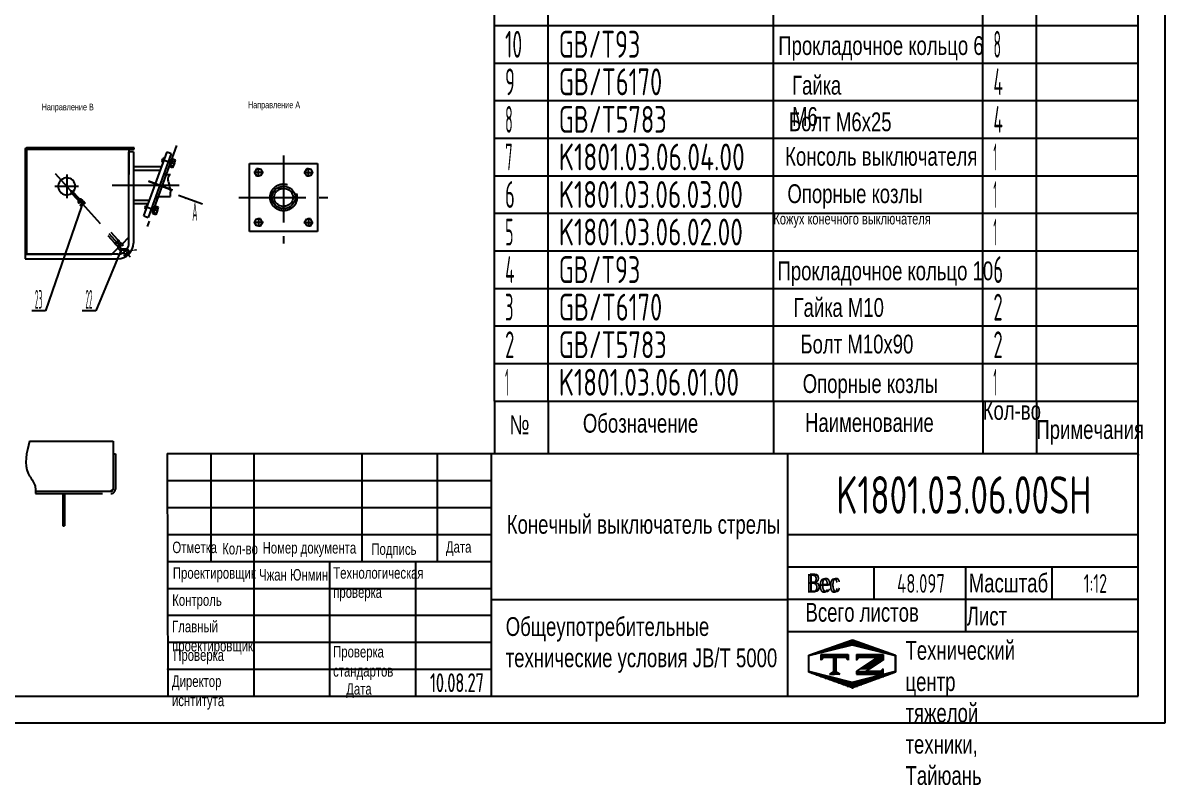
# Model space of a CAD drawing. Header units: millimetres. Extents: x -8556 to -3516, y 8246 to 11949.
# Drawn here: x -6070 to -3516, y 8246 to 9951 of the extents above; entities that cross this region are included whole.
import ezdxf
from ezdxf.enums import TextEntityAlignment as Align

# ---------------------------------------------------------------- set-up
doc = ezdxf.new("R2010")
doc.units = ezdxf.units.MM
doc.header["$LTSCALE"] = 120
for name, pattern in [('F', [0.75, 0.5, -0.25]), ('G', [2, 1.25, -0.25, 0.25, -0.25]), ('K', [2.5, 1.25, -0.25, 0.25, -0.25, 0.25, -0.25])]:
    doc.linetypes.add(name, pattern=pattern)
for name, color, linetype in [('01', 7, 'Continuous'), ('02', 1, 'Continuous'), ('04', 2, 'F'), ('05', 142, 'G'), ('07', 6, 'K'), ('11', 3, 'Continuous'), ('THICK', 7, 'Continuous')]:
    doc.layers.add(name, color=color, linetype=linetype)
doc.styles.get("Standard").update_dxf_attribs({"font": 'isocp', "width": 0.707, "bigfont": 'intecad.shx'})

# ---------------------------------------------------------------- blocks, each defined once
blk = doc.blocks.new('*U67')
at = {"layer": '01'}
for p, q in [((0, 8.9), (-8, 4.3)), ((-8, 4.3), (-8, 0)), ((-8, -4.3), (-8, 0)), ((8, 4.3), (0, 8.9)), ((8, 0), (8, 4.3)), ((8, 0), (8, -4.3)), ((0, -8.9), (-8, -4.3)), ((8, -4.3), (0, -8.9))]:
    blk.add_line(p, q, dxfattribs=at)
at = {"layer": '05'}
for p, q in [((-9.9, 0), (9.3, 0)), ((0, -10.7), (0, 10.3))]:
    blk.add_line(p, q, dxfattribs=at)
blk = doc.blocks.new('*U79')
at = {"layer": '01'}
for points in [[(415, 5), (415, 292)], [(25, 5), (415, 5)]]:
    blk.add_lwpolyline(points, dxfattribs=at)
at = {"layer": '02'}
for points in [[(420, 0), (420, 297)], [(0, 0), (420, 0)]]:
    blk.add_lwpolyline(points, dxfattribs=at)
blk = doc.blocks.new('*U82')
at = {"layer": '01'}
for p, q in [((0, -84), (0, 0)), ((1440, -84), (1440, 0))]:
    blk.add_line(p, q, dxfattribs=at)
at = {"layer": '02'}
for p, q in [((0, 0), (120, 0)), ((120, -84), (120, 0)), ((120, 0), (624, 0)), ((624, -84), (624, 0)), ((624, 0), (1092, 0)), ((1092, -84), (1092, 0)), ((1092, 0), (1212, 0)), ((1212, -84), (1212, 0)), ((1212, 0), (1440, 0))]:
    blk.add_line(p, q, dxfattribs=at)
blk = doc.blocks.new('*U83')
at = {"layer": '01'}
for p, q in [((0, -84), (0, 0)), ((1440, -84), (1440, 0))]:
    blk.add_line(p, q, dxfattribs=at)
at = {"layer": '02'}
for p, q in [((0, 0), (120, 0)), ((120, -84), (120, 0)), ((120, 0), (624, 0)), ((624, -84), (624, 0)), ((624, 0), (1092, 0)), ((1092, -84), (1092, 0)), ((1092, 0), (1212, 0)), ((1212, -84), (1212, 0)), ((1212, 0), (1440, 0))]:
    blk.add_line(p, q, dxfattribs=at)
blk = doc.blocks.new('*U84')
at = {"layer": '01'}
for p, q in [((0, -84), (0, 0)), ((1440, -84), (1440, 0))]:
    blk.add_line(p, q, dxfattribs=at)
at = {"layer": '02'}
for p, q in [((0, 0), (120, 0)), ((120, -84), (120, 0)), ((120, 0), (624, 0)), ((624, -84), (624, 0)), ((624, 0), (1092, 0)), ((1092, -84), (1092, 0)), ((1092, 0), (1212, 0)), ((1212, -84), (1212, 0)), ((1212, 0), (1440, 0))]:
    blk.add_line(p, q, dxfattribs=at)
blk = doc.blocks.new('*U85')
at = {"layer": '01'}
for p, q in [((0, -84), (0, 0)), ((1440, -84), (1440, 0))]:
    blk.add_line(p, q, dxfattribs=at)
at = {"layer": '02'}
for p, q in [((0, 0), (120, 0)), ((120, -84), (120, 0)), ((120, 0), (624, 0)), ((624, -84), (624, 0)), ((624, 0), (1092, 0)), ((1092, -84), (1092, 0)), ((1092, 0), (1212, 0)), ((1212, -84), (1212, 0)), ((1212, 0), (1440, 0))]:
    blk.add_line(p, q, dxfattribs=at)
blk = doc.blocks.new('*U86')
at = {"layer": '01'}
for p, q in [((0, -84), (0, 0)), ((1440, -84), (1440, 0))]:
    blk.add_line(p, q, dxfattribs=at)
at = {"layer": '02'}
for p, q in [((0, 0), (120, 0)), ((120, -84), (120, 0)), ((120, 0), (624, 0)), ((624, -84), (624, 0)), ((624, 0), (1092, 0)), ((1092, -84), (1092, 0)), ((1092, 0), (1212, 0)), ((1212, -84), (1212, 0)), ((1212, 0), (1440, 0))]:
    blk.add_line(p, q, dxfattribs=at)
blk = doc.blocks.new('*U87')
at = {"layer": '01'}
for p, q in [((0, -84), (0, 0)), ((1440, -84), (1440, 0))]:
    blk.add_line(p, q, dxfattribs=at)
at = {"layer": '02'}
for p, q in [((0, 0), (120, 0)), ((120, -84), (120, 0)), ((120, 0), (624, 0)), ((624, -84), (624, 0)), ((624, 0), (1092, 0)), ((1092, -84), (1092, 0)), ((1092, 0), (1212, 0)), ((1212, -84), (1212, 0)), ((1212, 0), (1440, 0))]:
    blk.add_line(p, q, dxfattribs=at)
blk = doc.blocks.new('*U88')
at = {"layer": '01'}
for p, q in [((0, -84), (0, 0)), ((1440, -84), (1440, 0))]:
    blk.add_line(p, q, dxfattribs=at)
at = {"layer": '02'}
for p, q in [((0, 0), (120, 0)), ((120, -84), (120, 0)), ((120, 0), (624, 0)), ((624, -84), (624, 0)), ((624, 0), (1092, 0)), ((1092, -84), (1092, 0)), ((1092, 0), (1212, 0)), ((1212, -84), (1212, 0)), ((1212, 0), (1440, 0))]:
    blk.add_line(p, q, dxfattribs=at)
blk = doc.blocks.new('*U89')
at = {"layer": '01'}
for p, q in [((0, -84), (0, 0)), ((1440, -84), (1440, 0))]:
    blk.add_line(p, q, dxfattribs=at)
at = {"layer": '02'}
for p, q in [((0, 0), (120, 0)), ((120, -84), (120, 0)), ((120, 0), (624, 0)), ((624, -84), (624, 0)), ((624, 0), (1092, 0)), ((1092, -84), (1092, 0)), ((1092, 0), (1212, 0)), ((1212, -84), (1212, 0)), ((1212, 0), (1440, 0))]:
    blk.add_line(p, q, dxfattribs=at)
blk = doc.blocks.new('*U90')
at = {"layer": '01'}
for p, q in [((0, -84), (0, 0)), ((1440, -84), (1440, 0))]:
    blk.add_line(p, q, dxfattribs=at)
at = {"layer": '02'}
for p, q in [((0, 0), (120, 0)), ((120, -84), (120, 0)), ((120, 0), (624, 0)), ((624, -84), (624, 0)), ((624, 0), (1092, 0)), ((1092, -84), (1092, 0)), ((1092, 0), (1212, 0)), ((1212, -84), (1212, 0)), ((1212, 0), (1440, 0))]:
    blk.add_line(p, q, dxfattribs=at)
blk = doc.blocks.new('*U91')
at = {"layer": '01'}
for p, q in [((0, -84), (0, 0)), ((1440, -84), (1440, 0))]:
    blk.add_line(p, q, dxfattribs=at)
at = {"layer": '02'}
for p, q in [((0, 0), (120, 0)), ((120, -84), (120, 0)), ((120, 0), (624, 0)), ((624, -84), (624, 0)), ((624, 0), (1092, 0)), ((1092, -84), (1092, 0)), ((1092, 0), (1212, 0)), ((1212, -84), (1212, 0)), ((1212, 0), (1440, 0))]:
    blk.add_line(p, q, dxfattribs=at)
blk = doc.blocks.new('*U92')
at = {"layer": '01'}
for p, q in [((0, -84), (0, 0)), ((1440, -84), (1440, 0))]:
    blk.add_line(p, q, dxfattribs=at)
at = {"layer": '02'}
for p, q in [((0, 0), (120, 0)), ((120, -84), (120, 0)), ((120, 0), (624, 0)), ((624, -84), (624, 0)), ((624, 0), (1092, 0)), ((1092, -84), (1092, 0)), ((1092, 0), (1212, 0)), ((1212, -84), (1212, 0)), ((1212, 0), (1440, 0))]:
    blk.add_line(p, q, dxfattribs=at)
blk = doc.blocks.new('*X113')
at = {"color": 0}
for p, q in [((127.06, 7.8), (132.06, 7.8)), ((127.06, 7.5), (132.06, 7.5)), ((127.06, 7.2), (127.32, 7.2)), ((129.7, 6.6), (131.51, 6.6)), ((130.16, 6.9), (131.98, 6.9)), ((130.62, 7.2), (132.06, 7.2)), ((127.84, 5.4), (129.64, 5.4)), ((128.3, 5.7), (130.1, 5.7)), ((128.77, 6), (130.57, 6)), ((129.23, 6.3), (131.04, 6.3))]:
    blk.add_line(p, q, dxfattribs=at)
blk = doc.blocks.new('*X114')
at = {"color": 0}
for p, q in [((127.06, 4.8), (132.06, 4.8)), ((127.06, 4.5), (132.06, 4.5)), ((131.84, 5.1), (132.06, 5.1))]:
    blk.add_line(p, q, dxfattribs=at)
blk = doc.blocks.new('*X112')
at = {"color": 0}
for p, q in [((122.34, 4.5), (123.72, 4.5)), ((122.82, 4.8), (123.24, 4.8))]:
    blk.add_line(p, q, dxfattribs=at)
blk = doc.blocks.new('*X111')
at = {"color": 0}
for p, q in [((120.53, 7.8), (125.53, 7.8)), ((120.53, 7.5), (125.53, 7.5)), ((120.53, 7.2), (120.79, 7.2)), ((125.27, 7.2), (125.53, 7.2))]:
    blk.add_line(p, q, dxfattribs=at)
blk = doc.blocks.new('*X110')
at = {"color": 0}
for p, q in [((120.66, 8.7), (121.92, 8.7)), ((121.52, 9), (123.12, 9)), ((122.38, 9.3), (124.32, 9.3)), ((123.24, 9.6), (125.52, 9.6)), ((124.1, 9.9), (128.52, 9.9)), ((124.97, 10.2), (127.67, 10.2)), ((125.83, 10.5), (126.82, 10.5)), ((127.02, 9.6), (129.37, 9.6)), ((128.22, 9.3), (130.22, 9.3)), ((129.42, 9), (131.07, 9)), ((130.62, 8.7), (131.92, 8.7)), ((118.22, 7.8), (118.32, 7.8)), ((118.22, 7.5), (118.27, 7.5)), ((118.22, 7.2), (118.27, 7.2)), ((118.22, 6.9), (118.27, 6.9)), ((118.22, 6.6), (118.27, 6.6)), ((118.94, 8.1), (119.52, 8.1)), ((119.8, 8.4), (120.72, 8.4)), ((131.82, 8.4), (132.77, 8.4)), ((133.02, 8.1), (133.62, 8.1)), ((134.22, 7.8), (134.32, 7.8)), ((134.27, 7.5), (134.32, 7.5)), ((134.27, 7.2), (134.32, 7.2)), ((134.27, 6.9), (134.32, 6.9)), ((134.27, 6.6), (134.32, 6.6)), ((118.22, 6.3), (118.27, 6.3)), ((118.22, 6), (118.27, 6)), ((118.22, 5.7), (118.27, 5.7)), ((118.22, 5.4), (118.27, 5.4)), ((118.22, 5.1), (118.27, 5.1)), ((118.22, 4.8), (118.27, 4.8)), ((118.79, 4.5), (119.42, 4.5)), ((133.12, 4.5), (133.76, 4.5)), ((134.27, 6.3), (134.32, 6.3)), ((134.27, 6), (134.32, 6)), ((134.27, 5.7), (134.32, 5.7)), ((134.27, 5.4), (134.32, 5.4)), ((134.27, 5.1), (134.32, 5.1)), ((134.27, 4.8), (134.32, 4.8)), ((119.61, 4.2), (120.62, 4.2)), ((120.43, 3.9), (121.82, 3.9)), ((121.26, 3.6), (123.02, 3.6)), ((122.08, 3.3), (124.22, 3.3)), ((122.91, 3), (125.42, 3)), ((123.73, 2.7), (128.89, 2.7)), ((124.55, 2.4), (128.07, 2.4)), ((127.12, 3), (129.7, 3)), ((128.32, 3.3), (130.51, 3.3)), ((129.52, 3.6), (131.32, 3.6)), ((130.72, 3.9), (132.14, 3.9)), ((131.92, 4.2), (132.95, 4.2)), ((125.38, 2.1), (127.26, 2.1)), ((126.2, 1.8), (126.45, 1.8))]:
    blk.add_line(p, q, dxfattribs=at)

msp = doc.modelspace()

# ---------------------------------------------------------------- hatches: boundary and pattern name
at = {"layer": '01'}
msp.add_hatch(color=256, dxfattribs=at).paths.add_polyline_path([(-6062.38, 9671.05), (-6062.38, 9669.55), (-6065.38, 9669.55)])

# ---------------------------------------------------------------- linework, layer by layer
for p, q in [((-6065.38, 9669.55), (-6062.38, 9671.05)), ((-6065.38, 9669.55), (-6065.38, 9433.05)), ((-6065.38, 9669.55), (-6062.38, 9669.55)), ((-5821.38, 9671.05), (-6062.38, 9671.05)), ((-6062.38, 9671.05), (-6062.38, 9433.05)), ((-6062.38, 9668.05), (-5821.38, 9668.05)), ((-5833.38, 9668.05), (-5833.38, 9611.55)), ((-5833.38, 9458.05), (-5833.38, 9662.05)), ((-5823.38, 9662.05), (-5833.38, 9662.05)), ((-5823.38, 9662.05), (-5823.38, 9458.05)), ((-5821.38, 9668.05), (-5821.38, 9671.05)), ((-5758.97, 9639.3), (-5757.28, 9644)), ((-5756.56, 9638.43), (-5758.97, 9639.3)), ((-5755.58, 9648.71), (-5757.28, 9644)), ((-5753.17, 9647.84), (-5755.58, 9648.71)), ((-5740.91, 9638.11), (-5743.51, 9630.86)), ((-5743.51, 9630.86), (-5741.07, 9629.98)), ((-5741.47, 9628.87), (-5738.46, 9637.23)), ((-5738.46, 9637.23), (-5741.41, 9636.69)), ((-5741.07, 9629.98), (-5738.46, 9637.23)), ((-5740.91, 9638.11), (-5738.3, 9645.35)), ((-5740.91, 9638.11), (-5737.95, 9638.64)), ((-5740.15, 9632.52), (-5734.13, 9630.35)), ((-5735.45, 9645.59), (-5738.46, 9637.23)), ((-5735.85, 9644.47), (-5738.46, 9637.23)), ((-5738.3, 9645.35), (-5735.85, 9644.47)), ((-5736.77, 9641.93), (-5730.74, 9639.76)), ((-5729.43, 9643.42), (-5735.45, 9645.59)), ((-5732.44, 9635.06), (-5735.45, 9626.7)), ((-5732.44, 9635.06), (-5729.43, 9643.42)), ((-5563.37, 9636.32), (-5411.37, 9636.32)), ((-5563.37, 9484.32), (-5563.37, 9636.32)), ((-5411.37, 9636.32), (-5411.37, 9484.32)), ((-5755.61, 9611.55), (-5740.38, 9611.55)), ((-5735.45, 9626.7), (-5741.47, 9628.87)), ((-5955.86, 9569.64), (-5959.61, 9573.82)), ((-5773.25, 9562.55), (-5740.38, 9562.55)), ((-5796.91, 9533.92), (-5795.22, 9538.62)), ((-5794.5, 9533.05), (-5796.91, 9533.92)), ((-5793.52, 9543.33), (-5795.22, 9538.62)), ((-5791.11, 9542.46), (-5793.52, 9543.33)), ((-5778.84, 9532.73), (-5781.45, 9525.48)), ((-5779.41, 9523.49), (-5776.4, 9531.85)), ((-5779.01, 9524.6), (-5776.4, 9531.85)), ((-5778.84, 9532.73), (-5776.24, 9539.97)), ((-5778.84, 9532.73), (-5776.91, 9530.44)), ((-5776.4, 9531.85), (-5778.34, 9534.14)), ((-5773.39, 9540.21), (-5776.4, 9531.85)), ((-5773.79, 9539.09), (-5776.4, 9531.85)), ((-5776.24, 9539.97), (-5773.79, 9539.09)), ((-5774.7, 9536.55), (-5768.68, 9534.38)), ((-5767.37, 9538.04), (-5773.39, 9540.21)), ((-5770.38, 9529.68), (-5773.39, 9521.32)), ((-5770.38, 9529.68), (-5767.37, 9538.04)), ((-5781.45, 9525.48), (-5779.01, 9524.6)), ((-5773.39, 9521.32), (-5779.41, 9523.49)), ((-5778.09, 9527.14), (-5772.07, 9524.98)), ((-5411.37, 9484.32), (-5563.37, 9484.32)), ((-5856.89, 9463.95), (-5864.87, 9457.88)), ((-5856.95, 9463.91), (-5864.13, 9456.93)), ((-5856.11, 9463.05), (-5863.29, 9456.07)), ((-5855.31, 9462.15), (-5858.49, 9459.06)), ((-5848.09, 9451.83), (-5845.11, 9454.5)), ((-5847.95, 9456.47), (-5833.38, 9471.05)), ((-5858.38, 9433.05), (-6065.38, 9433.05)), ((-6065.38, 9433.05), (-5871.38, 9433.05)), ((-6065.38, 9433.05), (-6065.38, 9423.05)), ((-5871.38, 9433.05), (-5857.68, 9446.75)), ((-5861.36, 9433.05), (-5871.38, 9433.05)), ((-5839.72, 9441.08), (-5851.3, 9442.02)), ((-5850.98, 9446.01), (-5839.4, 9445.06)), ((-5842.61, 9435.25), (-5845.59, 9432.58)), ((-6065.38, 9423.05), (-5858.38, 9423.05)), ((-5016.01, 9104.72), (-3576.01, 9104.72)), ((-5016.01, 9104.72), (-5016.01, 8987.19)), ((-4896.01, 9104.72), (-4896.01, 8987.19)), ((-4392.01, 9104.72), (-4392.01, 8987.19)), ((-3924.01, 9104.72), (-3924.01, 8987.19)), ((-3804.01, 9104.72), (-3804.01, 8987.19)), ((-6055.74, 9014.8), (-5868.45, 9014.8)), ((-5868.45, 9014.8), (-5868.45, 8986.33)), ((-5868.45, 8986.33), (-5868.45, 8907.8)), ((-6041.92, 8902.8), (-6037.24, 8902.8)), ((-6037.24, 8902.8), (-5873.45, 8902.8))]:
    msp.add_line(p, q, dxfattribs=at)
at = {"layer": '01', "color": 7, "linetype": 'Continuous'}
for p, q in [((-5799.55, 9518.93), (-5748.09, 9661.95)), ((-5738.68, 9658.56), (-5790.17, 9515.55)), ((-5748.09, 9661.95), (-5738.68, 9658.56)), ((-5760.11, 9628.55), (-5823.38, 9628.55)), ((-5958.84, 9566.97), (-5962.51, 9571.06)), ((-5955.86, 9569.64), (-5958.84, 9566.97)), ((-5943.32, 9549.69), (-5958.84, 9566.97)), ((-5940.33, 9552.37), (-5955.86, 9569.64)), ((-5944.18, 9547.19), (-5945.09, 9546.38)), ((-5943.32, 9549.69), (-5940.33, 9552.37)), ((-5938.5, 9547.57), (-5942.23, 9543.95)), ((-5934.25, 9550.03), (-5941.43, 9543.05)), ((-5933.36, 9549.22), (-5940.62, 9542.16)), ((-5939.82, 9541.27), (-5932.57, 9548.31)), ((-5931.81, 9547.38), (-5938.98, 9540.41)), ((-5934.19, 9550.08), (-5936.51, 9548.31)), ((-5789.97, 9545.55), (-5823.38, 9545.55)), ((-5799.55, 9518.93), (-5790.14, 9515.54)), ((-5860.14, 9459.14), (-5853.08, 9451.27)), ((-5858.49, 9459.06), (-5852.21, 9452.05)), ((-5873.45, 8902.8), (-5868.45, 8907.8))]:
    msp.add_line(p, q, dxfattribs=at)
msp.add_circle((-5932.23, 9547.81), 0.6, dxfattribs=at)
at = {"layer": '01'}
for centre, radius in [((-5864.51, 9457.4), 0.6), ((-5858.91, 9458.65), 0.585), ((-5852.64, 9451.66), 0.585)]:
    msp.add_circle(centre, radius, dxfattribs=at)
for centre, radius, start, end in [((-5972.38, 9585.05), 19, 317.94794, 305.87002), ((-5961.02, 9572.4), 2, 38.61071, 221.91235), ((-5863.71, 9456.5), 0.6, 134.15895, 314.15895), ((-5858.38, 9458.05), 35, 270, 0), ((-5850.7, 9449.49), 7.5, 136.38743, 265.34489), ((-5856.53, 9463.48), 0.6, 314.15895, 134.15895), ((-5855.73, 9462.58), 0.6, 314.15895, 131.91235), ((-5850.7, 9449.49), 7.5, 41.91235, 127.43727), ((-5850.7, 9449.49), 3.5, 141.53726, 265.34489), ((-5850.7, 9449.49), 3.5, 41.91235, 122.28744), ((-5858.38, 9458.05), 25, 327.41108, 0), ((-5858.38, 9458.05), 25, 270, 317.26686), ((-5840.01, 9437.59), 7.5, 221.91235, 85.34489), ((-5840.01, 9437.59), 3.5, 221.91235, 85.34489)]:
    msp.add_arc(centre, radius, start, end, dxfattribs=at)
at = {"layer": '01', "color": 7, "linetype": 'Continuous'}
for centre, radius, start, end in [((-5941.56, 9550.73), 5.6, 314.17148, 110.89826), ((-5941.56, 9550.73), 4.4, 314.15895, 104.74565), ((-5941.56, 9550.73), 5.6, 152.8722, 230.95344), ((-5941.56, 9550.73), 4.4, 158.99478, 233.44931), ((-5941.81, 9543.52), 0.6, 134.15895, 310.14865), ((-5941.01, 9542.62), 0.6, 134.17148, 306.89882), ((-5940.21, 9541.73), 0.6, 134.17148, 308.45152), ((-5939.4, 9540.84), 0.6, 134.17148, 314.18289), ((-5933.83, 9549.6), 0.6, 320.99193, 134.17148), ((-5933.03, 9548.7), 0.6, 319.19351, 134.17148)]:
    msp.add_arc(centre, radius, start, end, dxfattribs=at)
msp.add_ellipse((-5487.37, 9560.32), major_axis=(26.22, 0), ratio=0.958051, dxfattribs=at)
msp.add_open_spline([(-5466.15, 9560.32), (-5466.15, 9561.58), (-5466.28, 9562.84), (-5466.94, 9566.15), (-5467.71, 9568.16), (-5469.87, 9571.88), (-5471.26, 9573.58), (-5474.56, 9576.5), (-5476.46, 9577.71), (-5480.58, 9579.5), (-5482.79, 9580.08), (-5487.31, 9580.55), (-5489.61, 9580.44), (-5494.05, 9579.54), (-5496.19, 9578.74), (-5500.09, 9576.57), (-5501.85, 9575.18), (-5504.81, 9571.98), (-5506.02, 9570.15), (-5507.77, 9566.26), (-5508.32, 9564.18), (-5508.71, 9559.98), (-5508.55, 9557.84), (-5507.54, 9553.73), (-5506.7, 9551.74), (-5504.38, 9548.1), (-5502.91, 9546.45), (-5499.49, 9543.67), (-5497.54, 9542.53), (-5493.35, 9540.89), (-5491.11, 9540.4), (-5486.57, 9540.1), (-5484.28, 9540.3), (-5479.88, 9541.37), (-5477.78, 9542.24), (-5473.98, 9544.57), (-5472.28, 9546.01), (-5469.46, 9549.33), (-5468.33, 9551.19), (-5466.74, 9555.15), (-5466.29, 9557.24), (-5466.16, 9559.67), (-5466.15, 9560), (-5466.15, 9560.32)], degree=3, knots=[0, 0, 0, 0, 0.1897362, 0.1897362, 0.5078833, 0.5078833, 0.8260305, 0.8260305, 1.1441776, 1.1441776, 1.4623247, 1.4623247, 1.7804718, 1.7804718, 2.098619, 2.098619, 2.4167661, 2.4167661, 2.7349132, 2.7349132, 3.0530604, 3.0530604, 3.3712075, 3.3712075, 3.6893546, 3.6893546, 4.0075017, 4.0075017, 4.3256489, 4.3256489, 4.643796, 4.643796, 4.9619431, 4.9619431, 5.2800902, 5.2800902, 5.5982374, 5.5982374, 5.9163845, 5.9163845, 6.2345316, 6.2345316, 6.2831853, 6.2831853, 6.2831853, 6.2831853], dxfattribs=at)
at = {"layer": '01'}
for p in [(-3576.01, 8984.72), (-3576.01, 8984.5)]:
    msp.add_point(p, dxfattribs=at)
at = {"layer": '02'}
for p, q in [((-5758.63, 9640.24), (-5756.22, 9639.37)), ((-5755.92, 9647.76), (-5753.51, 9646.9)), ((-5668.4, 9545.49), (-5722.19, 9564.35)), ((-5939.4, 9540.24), (-6019.68, 9306.27)), ((-5796.57, 9534.86), (-5794.16, 9533.99)), ((-5793.86, 9542.39), (-5791.45, 9541.52)), ((-5850.98, 9441.38), (-5907.09, 9306.27)), ((-6019.68, 9306.27), (-6050.68, 9306.27)), ((-5907.09, 9306.27), (-5938.09, 9306.27))]:
    msp.add_line(p, q, dxfattribs=at)
for points in [[(-5705.2, 9558.4, 4.5, 0, 0), (-5722.19, 9564.35, 0, 0, 0)], [(-5833.02, 9440.32, 0, 4, 0), (-5815.75, 9443.13, 4, 4, 0)]]:
    msp.add_lwpolyline(points, format="xyseb", dxfattribs=at)
for points in [[(-5741.73, 9611.55), (-5746.47, 9599.16), (-5744.89, 9593.83), (-5742.33, 9584.56), (-5740.75, 9569.96), (-5741.34, 9565.03), (-5740.38, 9562.55)], [(-6055.74, 9014.8), (-6058.51, 8942.89), (-6044.88, 8919.29), (-6042.16, 8909.31), (-6042.16, 8897.8)]]:
    msp.add_spline(points, degree=3, dxfattribs=at)
at = {"layer": '04', "color": 2, "linetype": 'F'}
for p, q in [((-5762.99, 9620.55), (-5823.38, 9620.55)), ((-5754.42, 9615.34), (-5749.71, 9613.64)), ((-5774.57, 9558.82), (-5769.87, 9557.13)), ((-5787.09, 9553.55), (-5823.38, 9553.55))]:
    msp.add_line(p, q, dxfattribs=at)
at = {"layer": '05'}
for p, q in [((-5729.55, 9634.02), (-5760.62, 9645.2)), ((-5742.88, 9638.82), (-5736.49, 9636.52)), ((-5972.38, 9611.67), (-5972.38, 9558.44)), ((-5998.99, 9585.05), (-5945.76, 9585.05)), ((-5735.76, 9576.74), (-5789.83, 9596.2)), ((-5767.49, 9528.64), (-5798.55, 9539.82)), ((-5780.82, 9533.44), (-5774.43, 9531.14)), ((-5873.91, 9482.84), (-5851.62, 9458.01)), ((-5880.48, 9475.19), (-5859.08, 9451.35))]:
    msp.add_line(p, q, dxfattribs=at)
at = {"layer": '05', "color": 142, "linetype": 'G'}
for p, q in [((-5998.07, 9613.68), (-5830.74, 9427.26)), ((-5720.88, 9587.05), (-5891.38, 9587.05))]:
    msp.add_line(p, q, dxfattribs=at)
at = {"layer": '05', "color": 4, "linetype": 'G'}
msp.add_line((-5789.83, 9596.2), (-5735.76, 9576.74), dxfattribs=at)
at = {"layer": '07'}
for p, q in [((-5727.09, 9676.49), (-5792.44, 9494.96)), ((-5487.37, 9653.8), (-5487.37, 9457.23)), ((-5587.47, 9560.32), (-5388.77, 9560.32))]:
    msp.add_line(p, q, dxfattribs=at)
at = {"layer": '07', "color": 6, "linetype": 'K'}
for p, q in [((-5868.45, 8986.33), (-5863.45, 8986.33)), ((-5863.45, 8986.33), (-5863.45, 8907.8)), ((-6042.16, 8897.8), (-5873.45, 8897.8)), ((-5980.95, 8897.8), (-5980.95, 8825.97)), ((-5977.45, 8897.8), (-5977.45, 8825.97)), ((-5980.95, 8825.97), (-5977.45, 8825.97))]:
    msp.add_line(p, q, dxfattribs=at)
at = {"layer": '07'}
msp.add_circle((-5487.37, 9560.32), 30, dxfattribs=at)
at = {"layer": '07', "color": 6, "linetype": 'K'}
for radius in [10, 5]:
    msp.add_arc((-5873.45, 8907.8), radius, 270, 0, dxfattribs=at)
at = {"layer": 'THICK'}
for p, q in [((-5747.53, 8987.19), (-5745.88, 8444.72)), ((-5747.53, 8987.19), (-3576.01, 8987.19)), ((-5649.48, 8986.92), (-5649.48, 8987.19)), ((-5649.45, 8746.09), (-5649.45, 8987.19)), ((-5553.01, 8444.72), (-5553.01, 8987.19)), ((-5311.91, 8746.09), (-5311.91, 8987.19)), ((-5143.14, 8746.09), (-5143.14, 8987.19)), ((-5022.59, 8444.72), (-5022.59, 8987.19)), ((-4359.58, 8444.72), (-4359.58, 8987.19)), ((-3576.01, 8444.72), (-3576.01, 8987.19)), ((-5745.88, 8806.36), (-5022.59, 8806.36)), ((-4359.58, 8806.36), (-3576.01, 8806.36)), ((-5745.88, 8746.09), (-5022.59, 8746.09)), ((-5384.24, 8444.72), (-5384.24, 8746.09)), ((-5191.36, 8444.72), (-5191.36, 8746.09)), ((-4359.58, 8734.03), (-3576.01, 8734.03)), ((-4166.7, 8661.7), (-4166.7, 8734.03)), ((-3961.77, 8589.38), (-3961.77, 8734.03)), ((-3768.89, 8661.7), (-3768.89, 8734.03)), ((-5022.59, 8660.66), (-4359.58, 8660.66)), ((-4359.58, 8661.7), (-3576.01, 8661.7)), ((-4359.58, 8589.38), (-3576.01, 8589.38)), ((-5745.88, 8444.72), (-3576.01, 8444.72))]:
    msp.add_line(p, q, dxfattribs=at)
at = {"layer": 'THICK', "color": 3}
for p, q in [((-5745.88, 8926.91), (-5022.59, 8926.91)), ((-5745.88, 8866.64), (-5022.59, 8866.64)), ((-5745.88, 8685.81), (-5022.59, 8685.81)), ((-5745.88, 8625.54), (-5022.59, 8625.54)), ((-5745.88, 8565.27), (-5022.59, 8565.27)), ((-4313.14, 8536.41), (-4215.44, 8570.44)), ((-4312.51, 8535.64), (-4216.07, 8559.75)), ((-4216.07, 8559.75), (-4119.63, 8535.64)), ((-4215.44, 8570.44), (-4119, 8536.41)), ((-4313.14, 8498.51), (-4313.14, 8536.41)), ((-4312.51, 8499.48), (-4312.51, 8535.64)), ((-4285.27, 8525.48), (-4285.27, 8537.53)), ((-4285.27, 8537.53), (-4225, 8537.53)), ((-4225, 8537.53), (-4225, 8525.48)), ((-4206.54, 8537.53), (-4206.54, 8525.48)), ((-4206.54, 8537.53), (-4146.27, 8537.53)), ((-4146.27, 8537.53), (-4146.27, 8525.48)), ((-4119.63, 8535.64), (-4119.63, 8499.48)), ((-4119, 8536.41), (-4119, 8498.51)), ((-4279.25, 8531.5), (-4285.27, 8525.48)), ((-4231.03, 8531.5), (-4279.25, 8531.5)), ((-4257.77, 8531.56), (-4257.77, 8498.5)), ((-4255.14, 8531.56), (-4255.14, 8498.5)), ((-4252.12, 8531.56), (-4252.12, 8498.5)), ((-4225, 8525.48), (-4231.03, 8531.5)), ((-4206.54, 8525.48), (-4200.52, 8531.5)), ((-4159.08, 8531.5), (-4206.54, 8500.79)), ((-4200.52, 8531.5), (-4159.08, 8531.5)), ((-4146.27, 8525.59), (-4177.15, 8505.83)), ((-5745.88, 8504.99), (-5022.59, 8504.99)), ((-4215.44, 8462.93), (-4313.14, 8498.51)), ((-4216.07, 8475.37), (-4312.51, 8499.48)), ((-4255.14, 8501.25), (-4266.82, 8493.91)), ((-4266.82, 8493.91), (-4255.14, 8493.91)), ((-4255.14, 8501.25), (-4243.46, 8493.91)), ((-4243.46, 8493.91), (-4255.14, 8493.91)), ((-4119.63, 8499.48), (-4216.07, 8475.37)), ((-4119, 8498.51), (-4215.44, 8462.93)), ((-4206.54, 8500.79), (-4206.54, 8493.91)), ((-4206.54, 8493.91), (-4146.27, 8493.91)), ((-4177.15, 8505.83), (-4186.36, 8499.93)), ((-4152.3, 8499.93), (-4186.36, 8499.93)), ((-4146.27, 8505.96), (-4152.3, 8499.93)), ((-4146.27, 8493.91), (-4146.27, 8505.96))]:
    msp.add_line(p, q, dxfattribs=at)
for p in [(-5745.88, 8504.99), (-5745.88, 8444.72)]:
    msp.add_point(p, dxfattribs=at)

# ---------------------------------------------------------------- block references
at = {"layer": '05', "xscale": 12, "yscale": 12, "zscale": 12}
msp.add_blockref('*U79', (-8556.01, 8384.72), dxfattribs=at)
at = {"layer": '05'}
for name, p in [('*U92', (-5016.01, 10028.72)), ('*U91', (-5016.01, 9944.72)), ('*U90', (-5016.01, 9860.72)), ('*U89', (-5016.01, 9776.72)), ('*U88', (-5016.01, 9692.72)), ('*U87', (-5016.01, 9608.72)), ('*U86', (-5016.01, 9524.72)), ('*U85', (-5016.01, 9440.72)), ('*U84', (-5016.01, 9356.72)), ('*U83', (-5016.01, 9272.72)), ('*U82', (-5016.01, 9188.72))]:
    msp.add_blockref(name, p, dxfattribs=at)
at = {"layer": '07'}
for p, rotation in [((-5543.37, 9616.32), 90), ((-5431.37, 9504.32), 270)]:
    msp.add_blockref('*U67', p, dxfattribs=dict(at, rotation=rotation))
at = {"layer": '07', "xscale": -1}
for p, rotation in [((-5431.37, 9616.32), 270), ((-5543.37, 9504.32), 90)]:
    msp.add_blockref('*U67', p, dxfattribs=dict(at, rotation=rotation))
at = {"layer": 'THICK', "color": 3, "xscale": 12.05485400085126, "yscale": 12.05485400085081, "zscale": 12.0548540008512}
for name in ['*X110', '*X111', '*X113', '*X112', '*X114']:
    msp.add_blockref(name, (-5738.26, 8441.77), dxfattribs=at)

# ---------------------------------------------------------------- texts
at = {"layer": '01', "attachment_point": 1}
for s, insert, char_height in [('{\\fArial|b0|i0|c204|p34;Отметка}', (-5736.04, 8790.3), 25.704), ('{\\fArial|b0|i0|c204|p34;Кол-во}', (-5624.57, 8787.35), 25.704), ('{\\fArial|b0|i0|c204|p34;Номер документа}', (-5534.28, 8789.32), 25.704), ('{\\fArial|b0|i0|c204|p34;Дата}', (-5124.43, 8791.29), 25.704), ('{\\fArial|b0|i0|c204|p34;Подпись}', (-5291.15, 8786.36), 25.704), ('{\\fArial|b0|i0|c204|p34;Проектировщик}', (-5734.91, 8732.89), 25.704), ('{\\fArial|b0|i0|c204|p34;\\C3;Чжан Юнмин}', (-5542.17, 8728.94), 25.704), ('{\\fArial|b0|i0|c204|p34;Технологическая\\Pпроверка}', (-5376.34, 8733.08), 25.704), ('{\\fArial|b0|i0|c204|p34;Вес}', (-4313.27, 8719.07), 41.9832), ('{\\fArial|b0|i0|c204|p34;Контроль}', (-5736.39, 8672.34), 25.704), ('{\\fArial|b0|i0|c204|p34;Главный\\Pпроектировщик}', (-5736.61, 8613.18), 25.704), ('{\\fArial|b0|i0|c204|p34;Проверка}', (-5734.1, 8549.25), 25.704), ('{\\fArial|b0|i0|c204|p34;Проверка\\Pстандартов}', (-5376.59, 8556.89), 25.704), ('{\\fArial|b0|i0|c204|p34;Директор\\Pиснтитута}', (-5737.01, 8490.85), 25.704), ('{\\fArial|b0|i0|c204|p34;Дата}', (-5347.38, 8473.67), 25.704)]:
    msp.add_mtext(s, dxfattribs=dict(at, insert=insert, char_height=char_height))
at = {"layer": '01', "insert": (-4096.61, 8568.07), "char_height": 41.9832, "width": 1.9729, "attachment_point": 1}
msp.add_mtext('{\\fArial|b0|i0|c204|p34;Технический центр\\Pтяжелой техники, Тайюань}', dxfattribs=at)
at = {"layer": '02', "width": 0.605172}
for p, p2 in [((-5942.4, 9535.24), (-5936.4, 9535.24)), ((-5853.98, 9436.38), (-5847.98, 9436.38))]:
    msp.add_text('●', height=10, dxfattribs=at).set_placement(p, p2, align=Align.FIT)
at = {"layer": '05', "attachment_point": 1}
for s, insert, char_height in [('{\\fArial|b0|i0|c204|p34;\\C3;Прокладочное кольцо 6}', (-4381.15, 9920.85), 42), ('{\\fArial|b0|i0|c204|p34;\\C3;Направление В}', (-6028.51, 9769.97), 15), ('{\\fArial|b0|i0|c204|p34;\\C3;Направление А}', (-5567.1, 9774.81), 15), ('{\\fArial|b0|i0|c204|p34;\\C3;Болт М6х25}', (-4357.25, 9750.29), 42), ('{\\fArial|b0|i0|c204|p34;\\C3;Консоль выключателя}', (-4365.77, 9673.11), 42), ('{\\fArial|b0|i0|c204|p34;\\C3;Опорные козлы}', (-4360.65, 9589.54), 42), ('{\\fArial|b0|i0|c204|p34;\\C3;Кожух конечного выключателя}', (-4392.01, 9524.72), 25), ('{\\fArial|b0|i0|c204|p34;\\C3;Прокладочное кольцо 10}', (-4382.84, 9416.9), 42), ('{\\fArial|b0|i0|c204|p34;\\C3;Гайка М10}', (-4346.99, 9335.03), 42), ('{\\fArial|b0|i0|c204|p34;\\C3;Болт М10х90}', (-4331.63, 9253.16), 42), ('{\\fArial|b0|i0|c204|p34;\\C3;Опорные козлы}', (-4326.5, 9164.75), 42), ('{\\fArial|b0|i0|c204|p34;\\C0;Кол-во}', (-3924.01, 9104.72), 42), ('{\\fArial|b0|i0|c204|p34;\\C0;№}', (-4982.01, 9072.65), 42), ('{\\fArial|b0|i0|c204|p34;\\C0;Обозначение}', (-4818.13, 9076.06), 42), ('{\\fArial|b0|i0|c204|p34;\\C0;Наименование}', (-4321.38, 9077.76), 42), ('{\\fArial|b0|i0|c204|p34;\\C0;Примечания}', (-3804.01, 9062), 42), ('{\\fArial|b0|i0|c204|p34;\\C3;Конечный выключатель стрелы}', (-4988.32, 8849.97), 42), ('{\\fArial|b0|i0|c204|p34;\\C250;Вес}', (-4318.34, 8717.83), 42), ('{\\fArial|b0|i0|c204|p34;\\C0;Масштаб}', (-3955.14, 8718.87), 42), ('{\\fArial|b0|i0|c204|p34;\\C0;Всего листов}', (-4320.21, 8653.21), 42), ('{\\fArial|b0|i0|c204|p34;\\C0;Лист}', (-3959.6, 8644.69), 42), ('{\\fArial|b0|i0|c204|p34;\\C0;Общеупотребительные\\Pтехнические условия \\fArial|b0|i0|c0|p34;JB/T 5000}', (-4990.64, 8621.33), 42)]:
    msp.add_mtext(s, dxfattribs=dict(at, insert=insert, char_height=char_height))
at = {"layer": '05', "insert": (-4350.42, 9832.16), "char_height": 42, "width": 1.7071, "attachment_point": 1}
msp.add_mtext('{\\fArial|b0|i0|c204|p34;\\C3;Гайка М6}', dxfattribs=at)
at = {"layer": '11'}
for s, height, width, p, p2 in [('10', 60, 0.606076, (-4992.01, 9872.72), (-4953.8, 9872.72)), ('GB/T93', 60, 0.691199, (-4872.01, 9872.72), (-4689.75, 9872.72)), ('8', 60, 0.514182, (-3900.01, 9872.72), (-3883.04, 9872.72)), ('9', 60, 0.579528, (-4992.01, 9788.72), (-4970.4, 9788.72)), ('GB/T6170', 60, 0.694489, (-4872.01, 9788.72), (-4640.71, 9788.72)), ('4', 60, 0.543846, (-3900.01, 9788.72), (-3878.8, 9788.72)), ('8', 60, 0.514182, (-4992.01, 9704.72), (-4975.04, 9704.72)), ('GB/T5783', 60, 0.695009, (-4872.01, 9704.72), (-4630.51, 9704.72)), ('4', 60, 0.543846, (-3900.01, 9704.72), (-3878.8, 9704.72)), ('7', 60, 0.514182, (-4992.01, 9620.72), (-4975.04, 9620.72)), ('K1801.03.06.04.00', 60, 0.696348, (-4872.01, 9620.72), (-4456.05, 9620.72)), ('1', 60, 0.404, (-3900.01, 9620.72), (-3891.53, 9620.72)), ('6', 60, 0.600695, (-4992.01, 9536.72), (-4970.4, 9536.72)), ('K1801.03.06.03.00', 60, 0.69624, (-4872.01, 9536.72), (-4460.29, 9536.72)), ('1', 60, 0.404, (-3900.01, 9536.72), (-3891.53, 9536.72)), ('5', 60, 0.527686, (-4992.01, 9452.72), (-4973.29, 9452.72)), ('K1801.03.06.02.00', 60, 0.69624, (-4872.01, 9452.72), (-4460.29, 9452.72)), ('1', 60, 0.404, (-3900.01, 9452.72), (-3891.53, 9452.72)), ('4', 60, 0.543846, (-4992.01, 9368.72), (-4970.8, 9368.72)), ('GB/T93', 60, 0.691199, (-4872.01, 9368.72), (-4689.75, 9368.72)), ('6', 60, 0.600695, (-3900.01, 9368.72), (-3878.4, 9368.72)), ('23', 42.073, 0.312887, (-6043.68, 9311.27), (-6026.68, 9311.27)), ('22', 42.073, 0.285708, (-5930.46, 9311.27), (-5914.71, 9311.27)), ('3', 60, 0.527686, (-4992.01, 9284.72), (-4973.29, 9284.72)), ('GB/T6170', 60, 0.694489, (-4872.01, 9284.72), (-4640.71, 9284.72)), ('2', 60, 0.562593, (-3900.01, 9284.72), (-3879.42, 9284.72)), ('2', 60, 0.562593, (-4992.01, 9200.72), (-4971.42, 9200.72)), ('GB/T5783', 60, 0.695009, (-4872.01, 9200.72), (-4630.51, 9200.72)), ('2', 60, 0.562593, (-3900.01, 9200.72), (-3879.42, 9200.72)), ('1', 60, 0.404, (-4992.01, 9116.72), (-4983.53, 9116.72)), ('K1801.03.06.01.00', 60, 0.696017, (-4872.01, 9116.72), (-4468.78, 9116.72)), ('1', 60, 0.404, (-3900.01, 9116.72), (-3891.53, 9116.72)), ('K1801.03.06.00SH', 84, 0.696129, (-4251.22, 8852.72), (-3680.8, 8852.72)), ('48.097', 42, 0.678746, (-4115.51, 8675.72), (-4008.51, 8675.72)), ('1:12', 42, 0.651478, (-3698.14, 8675.72), (-3645.88, 8675.72)), ('10.08.27', 42, 0.642055, (-5160.01, 8453.72), (-5040.01, 8453.72)), ('10.08.27', 41.983, 0.642055, (-5159.38, 8453.71), (-5039.43, 8453.71))]:
    msp.add_text(s, height=height, dxfattribs=dict(at, width=width)).set_placement(p, p2, align=Align.FIT)
at = {"layer": '11', "width": 0.306166}
msp.add_text('A', height=42.07, dxfattribs=at).set_placement((-5691.6, 9495), align=Align.BOTTOM_LEFT)

doc.saveas('drawing.dxf')
